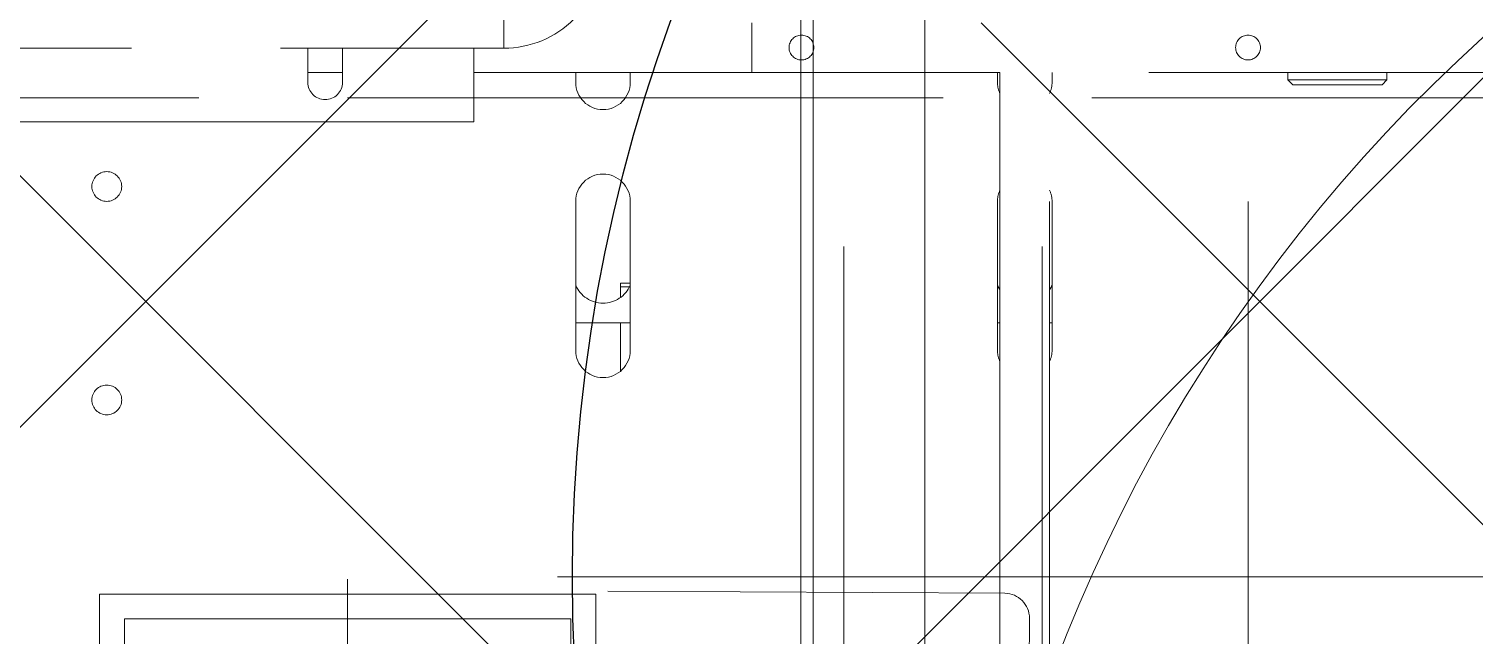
# Model space of a CAD drawing. Header units: millimetres. Extents: x 163705 to 1616509, y 81827 to 302547.
# Drawn here: x 225493.3 to 225784.5, y 146647.9 to 146770 of the extents above; entities that cross this region are included whole.
import ezdxf

# ---------------------------------------------------------------- set-up
doc = ezdxf.new("R2010")
doc.units = ezdxf.units.MM
doc.header["$LTSCALE"] = 10
doc.linetypes.add('ACAD_ISO02W100', pattern=[15, 12, -3])
doc.linetypes.add('CENTER2', pattern=[28.575, 19.05, -3.175, 3.175, -3.175])
for name, color, linetype, lineweight in [('1-中心线', 1, 'CENTER2', 0), ('1-剖面线', 8, 'Continuous', 0), ('1-填充', 8, 'Continuous', 18), ('1-虚线', 8, 'ACAD_ISO02W100', 0), ('1-设备轮廓', 2, 'Continuous', 18)]:
    doc.layers.add(name, color=color, linetype=linetype, lineweight=lineweight)

# ---------------------------------------------------------------- blocks, each defined once
blk = doc.blocks.new('G$CE8A1B22C')
blk.add_circle((328, 328), 325)
at = {"layer": '1-中心线'}
blk.add_line((0, 328), (656, 328), dxfattribs=at)
at = {"layer": '1-剖面线'}
blk.add_arc((404.26, 195.37), 325, 43.5125, 196.2853, dxfattribs=at)
blk = doc.blocks.new('A$C5A5F0ED2')
at = {"layer": '1-填充'}
h = blk.add_hatch(dxfattribs=at)
h.set_pattern_fill('ANSI38', color=256, scale=50)
h.paths.add_polyline_path([(100, 100), (5900, 100), (5900, 1900), (100, 1900)])
h.paths.add_polyline_path([(675, 1000.01, 1), (1325, 1000.01, 1)], flags=16)
h.paths.add_polyline_path([(3325, 1000, 0.677608), (2764.3, 776.23, 0.677608)], flags=16)
h.paths.add_polyline_path([(5325, 1000.01, 0.677608), (4764.3, 776.24, 0.677608)], flags=16)
blk.add_blockref('G$CE8A1B22C', (4672, 672.01))
blk = doc.blocks.new('A$C7121566b')
for name, p in [('A$C5A5F0ED2', (10999.65, 5100.13)), ('G$CE8A1B22C', (15671.65, 5772.14))]:
    blk.add_blockref(name, p)
blk = doc.blocks.new('A$C3984b98f')
for p, q in [((6.14, 292.81), (6.14, -7.19)), ((46.14, 292.81), (46.14, -7.19)), ((-93.86, 89.81), (-93.86, 195.81)), ((-93.86, 94.81), (-93.86, 190.81)), ((43.55, 97.68), (43.08, 187.68)), ((37.6, -12.3), (37.6, 133.7)), ((47.6, 133.7), (47.6, -12.3)), ((87.6, 133.7), (87.6, -12.3)), ((-41.42, 92.24), (38.58, 92.66)), ((-38.9, 38.2), (-38.9, 47.94)), ((-47.9, 43.7), (-47.9, 13.7)), ((-36.9, 13.7), (-36.9, 43.7)), ((37.1, 43.7), (37.1, 13.7)), ((48.1, 13.7), (48.1, 43.7)), ((-36.9, 38.2), (-47.9, 38.2)), ((37.6, 38.2), (37.1, 38.2)), ((48.1, 38.2), (47.6, 38.2)), ((-38.9, 30.9), (-38.9, 33.07)), ((-38.9, 30.2), (-38.9, 30.9)), ((-37.05, 30.9), (-38.9, 30.9)), ((-38.9, 30.2), (-36.9, 30.2)), ((-68.4, -2.3), (-228.4, -2.3)), ((-68.4, -2.3), (-68.4, -17.16)), ((-243.86, -7.19), (256.14, -7.19)), ((-101.9, -17.16), (-101.9, -10.3)), ((-94.9, -10.3), (-94.9, -17.16)), ((-47.9, -10.3), (-47.9, -12.3)), ((-36.9, -12.3), (-36.9, -10.3)), ((37.1, -10.3), (37.1, -12.3)), ((48.1, -12.3), (48.1, -10.3)), ((96.6, -9.8), (95.6, -10.8)), ((115.38, -10.8), (95.6, -10.8)), ((95.6, -12.3), (95.6, -10.8)), ((114.4, -9.8), (96.6, -9.8)), ((114.6, -9.8), (114.4, -9.8)), ((114.6, -9.8), (115.6, -10.8)), ((115.6, -10.8), (115.38, -10.8)), ((115.6, -12.3), (115.6, -10.8)), ((-94.9, -12.3), (-101.9, -12.3)), ((-68.4, -12.3), (-12.4, -12.3)), ((187.6, -12.3), (-12.4, -12.3)), ((-12.4, -22.3), (-12.4, -12.3)), ((-257.4, -17.16), (-62.4, -17.16)), ((-62.4, -82.16), (-62.4, -17.16))]:
    blk.add_line(p, q)
for points in [[(-43.86, 92.81), (-143.86, 92.81), (-143.86, 192.81), (-43.86, 192.81)], [(-48.86, 97.81), (-138.86, 97.81), (-138.86, 187.81), (-48.86, 187.81)]]:
    blk.add_lwpolyline(points, close=True)
for centre, radius in [((-142.4, 53.7), 3), ((-142.4, 10.7), 3), ((-2.4, -17.3), 2.5), ((87.6, -17.3), 2.5)]:
    blk.add_circle(centre, radius)
for centre, radius, start, end in [((38.55, 97.66), 5, 270.2971, 0.2971), ((-42.4, 43.7), 5.5, 360, 180), ((42.6, 43.7), 5.5, 155.3833, 180), ((42.6, 43.7), 5.5, 360, 24.6232), ((-42.4, 28.2), 6, 23.5566, 156.4437), ((42.6, 28.2), 6, 146.4451, 156.4437), ((42.6, 28.2), 6, 23.5566, 33.5597), ((-42.4, 13.7), 5.5, 180, 360), ((42.6, 13.7), 5.5, 180, 204.6167), ((42.6, 13.7), 5.5, 335.3768, 360), ((-42.4, -10.3), 5.5, 360, 180), ((-98.4, -10.3), 3.5, 360, 180), ((42.6, -10.3), 5.5, 155.3833, 180), ((42.6, -10.3), 5.5, 360, 24.6232), ((-62.4, -37.16), 20, 359.9666, 90)]:
    blk.add_arc(centre, radius, start, end)
blk = doc.blocks.new('A$Ce0621208')
for p, q in [((1899.79, 815.05), (-1114.06, 815.05)), ((1899.79, 812.55), (-1114.06, 812.55)), ((-954.06, 790.05), (1649.79, 790.05))]:
    blk.add_line(p, q)
blk = doc.blocks.new('G$C126DDED6')
at = {"rotation": 90}
blk.add_blockref('A$Ce0621208', (1640.05, 2164.12), dxfattribs=at)
at = {"layer": '1-虚线'}
blk.add_blockref('A$C3984b98f', (827.56, 2406.26), dxfattribs=at)
blk = doc.blocks.new('A$C790c3438')
at = {"layer": '1-设备轮廓', "xscale": -1, "rotation": 180}
blk.add_blockref('G$C126DDED6', (-20320.48, 10149.08), dxfattribs=at)

msp = doc.modelspace()

# ---------------------------------------------------------------- block references
for name, p in [('A$C790c3438', (245144.313, 139006.156)), ('A$C7121566b', (209928.183, 140559.499))]:
    msp.add_blockref(name, p)

doc.saveas('drawing.dxf')
